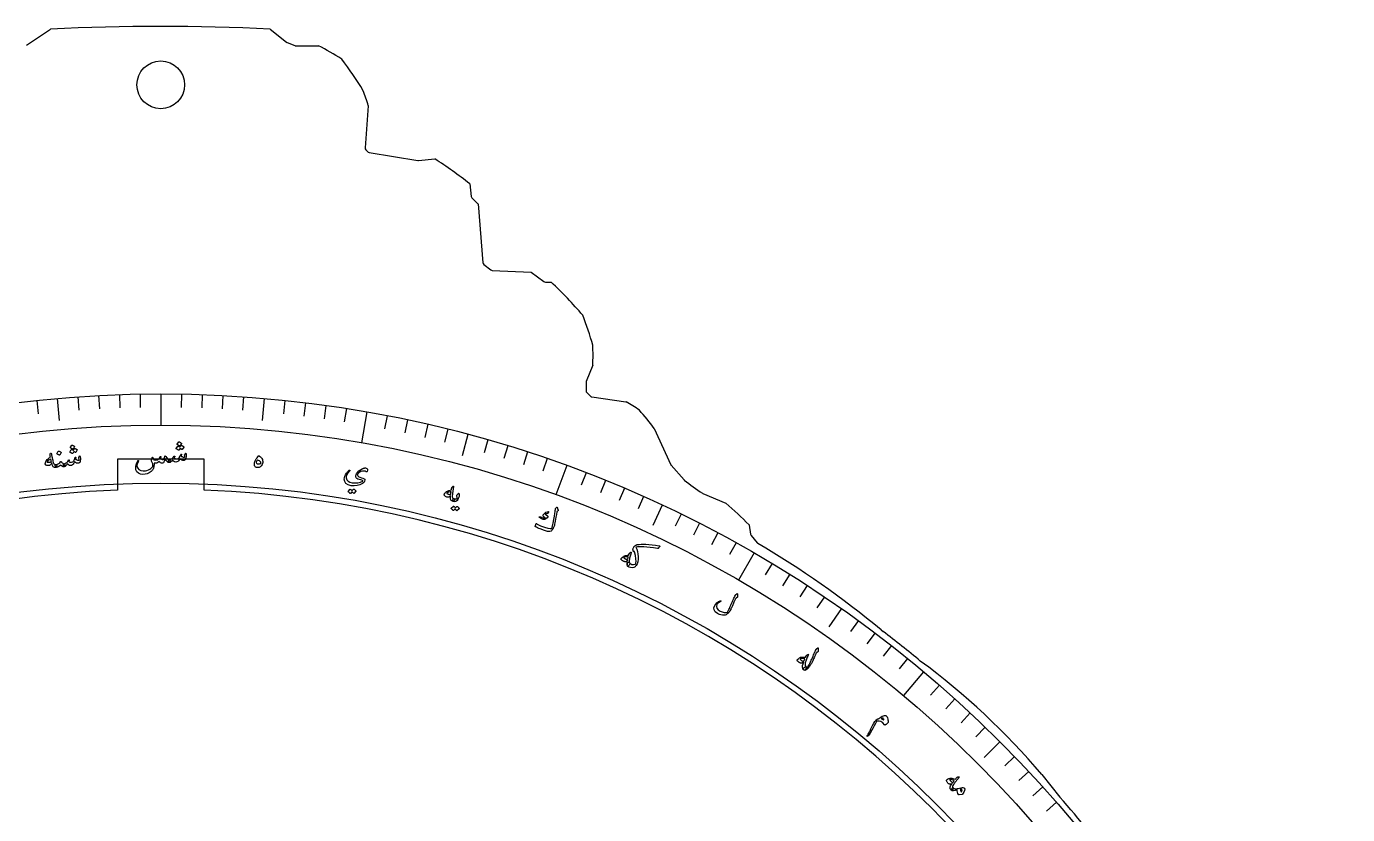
# Model space of a CAD drawing. Header units: millimetres. Extents: x -75 to 75, y -75 to 98.
# Drawn here: x -8.4 to 74.6, y 48.2 to 97.7 of the extents above; entities that cross this region are included whole.
import ezdxf

# ---------------------------------------------------------------- set-up
doc = ezdxf.new("R2010")
doc.units = ezdxf.units.MM
for name, color, linetype in [('CUT_INNER', 6, 'Continuous'), ('CUT_OUTER', 1, 'Continuous'), ('ENGRAVE', 7, 'Continuous'), ('ENGRAVE_FINE', 8, 'Continuous'), ('TEXT', 5, 'Continuous')]:
    doc.layers.add(name, color=color, linetype=linetype)

msp = doc.modelspace()

# ---------------------------------------------------------------- linework, layer by layer
at = {"layer": 'CUT_INNER'}
for points in [[(2.725, 70.525), (-2.725, 70.525), (-2.725, 68.5706)], [(2.725, 68.5706), (2.725, 70.525)]]:
    msp.add_lwpolyline(points, dxfattribs=at)
msp.add_circle((0, 94.0375), 1.5, dxfattribs=at)
for centre, radius, start, end in [((0.0001, -0.0002), 68.6249, 92.275813, 359.648624), ((0.0006, 0.0002), 68.6244, 359.648245, 87.724729)]:
    msp.add_arc(centre, radius, start, end, dxfattribs=at)
at = {"layer": 'CUT_OUTER'}
for points in [[(-8.446, 96.5218), (-6.9256, 97.5355), (-6.9224, 97.5373)], [(6.8782, 97.5373), (6.8811, 97.5352), (7.9064, 96.7151)], [(7.9444, 96.693), (8.4197, 96.5027)], [(8.4754, 96.492), (9.9066, 96.492), (9.9104, 96.4918)], [(13.0468, 92.7285), (13.0467, 92.7248), (12.843, 90.0785)], [(12.8865, 89.961), (13.013, 89.8345)], [(13.0944, 89.7926), (16.1638, 89.281)], [(16.2034, 89.2797), (17.2252, 89.3824), (17.2289, 89.3825)], [(19.4248, 87.8144), (19.4255, 87.8107), (19.5229, 87.0287)], [(19.5658, 86.9411), (19.9451, 86.5624), (19.9476, 86.5597), (19.9481, 86.556), (20.2559, 82.8599)], [(20.3117, 82.7552), (20.7457, 82.4084)], [(20.833, 82.3757), (23.2897, 82.2729), (23.2934, 82.2726), (23.2965, 82.2705), (24.0898, 81.6757)], [(24.1797, 81.6458), (24.5444, 81.6458), (24.5482, 81.6456)], [(27.1618, 76.4175), (27.1607, 76.4142), (26.7542, 75.3988)], [(26.7435, 75.3431), (26.7435, 74.8071)], [(26.7874, 74.7011), (27.0216, 74.4669)], [(27.1065, 74.4244), (29.2491, 74.1186), (29.2529, 74.1178)], [(31.0304, 72.4447), (31.0318, 72.4418), (32.0666, 70.1652)], [(32.0911, 70.1275), (32.9015, 69.2161), (32.9128, 69.2046)], [(34.0632, 68.3678), (34.0783, 68.3604), (35.5221, 67.7417), (35.5259, 67.7398)], [(36.9898, 66.3809), (36.9906, 66.3775), (37.0878, 65.7919)], [(37.1187, 65.7227), (37.4982, 65.2487)], [(45.2881, 59.7824), (45.4133, 59.6878)], [(55.3937, 50.6947), (56.5355, 49.2819)]]:
    msp.add_lwpolyline(points, dxfattribs=at)
for centre, radius, start, end in [((-0.0221, -43.1364), 140.8429, 87.191808, 92.808243), ((8.0001, 96.8323), 0.15, 231.345205, 248.184419), ((8.4754, 96.642), 0.15, 248.184419, 270), ((2.6078, 82.0068), 16.2217, 57.287508, 63.244934), ((-10.0628, 79.5339), 26.8228, 31.801444, 36.944794), ((2.708, 89.805), 10.7442, 15.789337, 21.077567), ((12.9926, 90.067), 0.15, 175.598877, 225), ((13.1191, 89.9406), 0.15, 225, 260.537678), ((16.1884, 89.429), 0.15, 260.537678, 275.735009), ((3.1211, 67.3061), 26.1993, 51.516033, 57.419673), ((19.6717, 87.0472), 0.15, 187.09974, 225.051386), ((20.4054, 82.8723), 0.15, 184.760807, 231.370279), ((20.8393, 82.5256), 0.15, 231.370279, 267.604085), ((24.1797, 81.7958), 0.15, 233.138325, 270), ((4.9682, 61.0607), 28.4097, 40.614931, 46.433181), ((9.6994, 72.8949), 18.1041, 15.300463, 21.583589), ((15.508, 77.0444), 11.6706, 356.920736, 3.08344), ((26.8935, 75.3431), 0.15, 158.184419, 180), ((26.8935, 74.8071), 0.15, 180, 225), ((27.1277, 74.5729), 0.15, 225, 261.875377), ((24.6815, 65.8749), 9.4257, 54.990395, 60.987438), ((20.0155, 64.3925), 13.6442, 36.167995, 42.412983), ((32.2032, 70.2272), 0.15, 204.442547, 221.642046), ((41.1672, 79.3429), 13.0736, 230.847993, 237.085497), ((24.4161, 54.3027), 17.4351, 43.848577, 50.416243), ((37.2358, 65.8164), 0.15, 189.429017, 218.679852), ((37.6153, 65.3424), 0.15, 218.679852, 236.313445), ((8.0433, 14.8855), 58.3345, 50.322225, 59.634655), ((0.5007, 0.6456), 74.183, 50.431669, 52.740183), ((20.9514, 21.4831), 45.1619, 40.302236, 53.593929), ((0.2614, 0.2131), 74.6627, 36.80275, 41.087187)]:
    msp.add_arc(centre, radius, start, end, dxfattribs=at)
at = {"layer": 'ENGRAVE'}
for points in [[(-6.5033, 74.3336), (-6.3811, 72.9364)], [(0, 74.6175), (0, 72.654)], [(6.5033, 74.3336), (6.3811, 72.9364)], [(12.9572, 73.4839), (12.6162, 71.5502)], [(19.3124, 72.075), (18.9494, 70.7203)], [(25.5207, 70.1175), (24.8491, 68.2724)], [(31.5347, 67.6264), (30.942, 66.3553)], [(37.3088, 64.6207), (36.327, 62.9202)], [(42.7988, 61.1231), (41.9944, 59.9742)], [(47.9632, 57.1603), (46.7011, 55.6562)], [(52.7625, 52.7625), (51.7708, 51.7708)]]:
    msp.add_lwpolyline(points, dxfattribs=at)
for radius in [74.6175, 72.654, 69.0075]:
    msp.add_circle((0, 0), radius, dxfattribs=at)
at = {"layer": 'ENGRAVE_FINE'}
for points in [[(-7.7997, 74.2087), (-7.7117, 73.3718)], [(-5.2051, 74.4357), (-5.1464, 73.5963)], [(-3.9052, 74.5152), (-3.8611, 73.6749)], [(-2.6041, 74.572), (-2.5747, 73.7311)], [(-1.3023, 74.6061), (-1.2876, 73.7648)], [(1.3023, 74.6061), (1.2876, 73.7648)], [(2.6041, 74.572), (2.5747, 73.7311)], [(3.9052, 74.5152), (3.8611, 73.6749)], [(5.2051, 74.4357), (5.1464, 73.5963)], [(7.7997, 74.2087), (7.7117, 73.3718)], [(9.0936, 74.0613), (8.991, 73.2261)], [(10.3847, 73.8913), (10.2676, 73.058)], [(11.6727, 73.6988), (11.5411, 72.8677)], [(14.2377, 73.2466), (14.0771, 72.4205)], [(15.5139, 72.9869), (15.3389, 72.1638)], [(16.7853, 72.7051), (16.596, 71.8851)], [(18.0516, 72.401), (17.848, 71.5845)], [(20.5674, 71.7269), (20.3354, 70.918)], [(21.816, 71.3571), (21.57, 70.5523)], [(23.0581, 70.9655), (22.798, 70.1651)], [(24.2931, 70.5522), (24.0191, 69.7566)], [(26.7405, 69.6614), (26.439, 68.8758)], [(27.9522, 69.1841), (27.637, 68.4039)], [(29.1554, 68.6858), (28.8266, 67.9112)], [(30.3497, 68.1665), (30.0074, 67.3977)], [(32.7102, 67.0658), (32.3413, 66.3094)], [(33.8756, 66.4847), (33.4936, 65.7349)], [(35.0308, 65.8833), (34.6357, 65.1403)], [(36.1753, 65.2619), (35.7673, 64.5259)], [(38.4309, 63.9597), (37.9974, 63.2384)], [(39.5413, 63.2792), (39.0953, 62.5656)], [(40.6396, 62.5795), (40.1813, 61.8738)], [(41.7256, 61.8607), (41.255, 61.1631)], [(43.8591, 60.3668), (43.3644, 59.686)], [(44.9059, 59.5922), (44.3995, 58.9201)], [(45.9391, 58.7994), (45.421, 58.1363)], [(46.9583, 57.9887), (46.4287, 57.3347)], [(48.9535, 56.3145), (48.4014, 55.6795)], [(49.9289, 55.4516), (49.3658, 54.8263)], [(50.889, 54.5718), (50.3151, 53.9564)], [(51.8337, 53.6753), (51.2491, 53.07)], [(53.6753, 51.8337), (53.07, 51.2491)], [(54.5718, 50.889), (53.9564, 50.3151)], [(55.4516, 49.9289), (54.8263, 49.3658)], [(56.3145, 48.9535), (55.6795, 48.4014)]]:
    msp.add_lwpolyline(points, dxfattribs=at)
at = {"layer": 'TEXT'}
for points in [[(1.1336, 71.6003), (1.1363, 71.6028), (1.14, 71.6044), (1.1448, 71.6048), (1.1506, 71.6042), (1.1714, 71.5961), (1.1915, 71.5873), (1.2109, 71.5776), (1.2297, 71.5672), (1.2479, 71.5559), (1.2656, 71.5435), (1.283, 71.5301), (1.2999, 71.5156), (1.3041, 71.5104), (1.3061, 71.5055), (1.306, 71.501), (1.3038, 71.4967), (1.1993, 71.3391), (1.1955, 71.3362), (1.1908, 71.3361), (1.185, 71.3385), (1.1782, 71.3436), (1.1723, 71.3479), (1.163, 71.3543), (1.1503, 71.3629), (1.1342, 71.3737), (1.1144, 71.3866), (1.0907, 71.4016), (1.063, 71.4188), (1.0313, 71.4382), (1.0271, 71.4414), (1.0251, 71.4446), (1.0251, 71.4477), (1.0273, 71.4508)], [(-6.9218, 70.884), (-6.9107, 70.8983), (-6.9011, 70.9008), (-6.893, 70.8916), (-6.8865, 70.8706), (-6.8838, 70.8578), (-6.8798, 70.8402), (-6.8746, 70.8176), (-6.8681, 70.7902), (-6.8604, 70.7576), (-6.8517, 70.7196), (-6.8419, 70.6762), (-6.8311, 70.6273), (-6.8204, 70.5793), (-6.8109, 70.5363), (-6.8026, 70.4983), (-6.7954, 70.4653), (-6.7893, 70.4375), (-6.7845, 70.415), (-6.7808, 70.3978), (-6.7782, 70.3859), (-6.7602, 70.3108), (-6.7392, 70.2532), (-6.7151, 70.2129), (-6.6879, 70.1901), (-6.6696, 70.182), (-6.6479, 70.1776), (-6.6228, 70.1769), (-6.5945, 70.18), (-6.5775, 70.1788), (-6.5638, 70.1718), (-6.5536, 70.1589), (-6.5467, 70.1402), (-6.5427, 70.1173), (-6.5413, 70.0938), (-6.5425, 70.0699), (-6.5462, 70.0455), (-6.552, 70.0244), (-6.559, 70.0085), (-6.5673, 69.9977), (-6.5769, 69.992), (-6.6313, 69.9874), (-6.6791, 69.9929), (-6.7203, 70.0084), (-6.7548, 70.0341), (-6.7857, 70.0736), (-6.8132, 70.127), (-6.8373, 70.194), (-6.8581, 70.2749), (-6.8826, 70.222), (-6.9087, 70.1798), (-6.9363, 70.1482), (-6.9655, 70.1273), (-6.99, 70.1184), (-7.0192, 70.113), (-7.0533, 70.111), (-7.0922, 70.1125), (-7.1336, 70.1175), (-7.1686, 70.1247), (-7.1973, 70.1342), (-7.2197, 70.1458), (-7.2384, 70.1612), (-7.2514, 70.1779), (-7.2588, 70.196), (-7.2605, 70.2154), (-7.2582, 70.2402), (-7.2528, 70.2679), (-7.2442, 70.2986), (-7.2325, 70.3322), (-7.2191, 70.3661), (-7.2072, 70.3933), (-7.1966, 70.4138), (-7.1874, 70.4275), (-7.1347, 70.485), (-7.0763, 70.5399), (-7.0122, 70.5922), (-6.9425, 70.6417), (-6.9492, 70.6815), (-6.9546, 70.7159), (-6.9586, 70.7449), (-6.9613, 70.7685), (-6.9621, 70.7884), (-6.9603, 70.8065), (-6.9559, 70.8227), (-6.949, 70.8371)], [(-6.4483, 71.0214), (-6.4459, 71.0242), (-6.4423, 71.0261), (-6.4376, 71.0271), (-6.4318, 71.0271), (-6.3894, 71.0143), (-6.349, 70.9977), (-6.3106, 70.9771), (-6.2744, 70.9527), (-6.2707, 70.9488), (-6.2689, 70.9448), (-6.2689, 70.9405), (-6.2708, 70.9362), (-6.3555, 70.7686), (-6.3588, 70.7645), (-6.3634, 70.7631), (-6.3694, 70.7646), (-6.3767, 70.7688), (-6.3829, 70.7724), (-6.3928, 70.7778), (-6.4063, 70.7851), (-6.4234, 70.794), (-6.4444, 70.8048), (-6.4695, 70.8172), (-6.4987, 70.8314), (-6.5321, 70.8473), (-6.5366, 70.85), (-6.539, 70.853), (-6.5393, 70.8561), (-6.5375, 70.8594)], [(-5.1044, 70.7142), (-5.1001, 70.7176), (-5.0946, 70.717), (-5.0881, 70.7122), (-5.0805, 70.7033), (-5.0718, 70.6879), (-5.0646, 70.6655), (-5.0587, 70.6362), (-5.0541, 70.6), (-5.0505, 70.5587), (-5.0498, 70.5183), (-5.0521, 70.4787), (-5.0573, 70.44), (-5.0752, 70.364), (-5.0972, 70.3088), (-5.1233, 70.2743), (-5.1534, 70.2605), (-5.2271, 70.2594), (-5.2964, 70.2736), (-5.3615, 70.3029), (-5.4222, 70.3476), (-5.4554, 70.2673), (-5.497, 70.2035), (-5.5473, 70.156), (-5.606, 70.1249), (-5.6694, 70.114), (-5.7354, 70.1249), (-5.8039, 70.1577), (-5.8752, 70.2123), (-5.9231, 70.1392), (-5.9714, 70.0858), (-6.0204, 70.052), (-6.0699, 70.0378), (-6.0806, 70.0427), (-6.0917, 70.0591), (-6.1033, 70.087), (-6.1154, 70.1265), (-6.1219, 70.1659), (-6.1193, 70.1956), (-6.1074, 70.2156), (-6.0862, 70.2259), (-5.992, 70.256), (-5.9114, 70.3056), (-5.8444, 70.3747), (-5.791, 70.4634), (-5.7881, 70.4683), (-5.7848, 70.4718), (-5.7812, 70.4741), (-5.7772, 70.4751), (-5.7722, 70.475), (-5.7676, 70.4738), (-5.7635, 70.4715), (-5.7598, 70.4681), (-5.7569, 70.457), (-5.7599, 70.4376), (-5.7688, 70.4097), (-5.7836, 70.3735), (-5.7583, 70.3486), (-5.7208, 70.3318), (-5.6711, 70.3231), (-5.6092, 70.3224), (-5.5339, 70.3446), (-5.4711, 70.4022), (-5.4206, 70.4954), (-5.3824, 70.6241), (-5.3805, 70.6307), (-5.378, 70.6355), (-5.3748, 70.6385), (-5.3709, 70.6397), (-5.365, 70.6397), (-5.3598, 70.6385), (-5.3553, 70.6362), (-5.3515, 70.6328), (-5.3484, 70.6278), (-5.3465, 70.6227), (-5.3455, 70.6175), (-5.3457, 70.6122), (-5.36, 70.5228), (-5.3339, 70.5029), (-5.303, 70.4861), (-5.2674, 70.4722), (-5.227, 70.4612), (-5.1881, 70.455), (-5.1588, 70.4552), (-5.1392, 70.4618), (-5.1292, 70.4747), (-5.127, 70.4936), (-5.1309, 70.5198), (-5.1409, 70.5535), (-5.1569, 70.5947), (-5.1555, 70.6068), (-5.1463, 70.6307), (-5.1293, 70.6665), (-5.1044, 70.7142)], [(-5.4315, 71.1842), (-5.429, 71.187), (-5.4254, 71.1888), (-5.4207, 71.1897), (-5.4149, 71.1896), (-5.3935, 71.1835), (-5.3727, 71.1765), (-5.3526, 71.1687), (-5.333, 71.1601), (-5.3139, 71.1505), (-5.2951, 71.1398), (-5.2767, 71.128), (-5.2586, 71.1151), (-5.2549, 71.1111), (-5.2531, 71.1066), (-5.2532, 71.1017), (-5.2551, 71.0965), (-5.3443, 70.9299), (-5.3469, 70.9276), (-5.351, 70.9273), (-5.3566, 70.929), (-5.3636, 70.9327), (-5.3682, 70.9352), (-5.3755, 70.9392), (-5.3853, 70.9445), (-5.3978, 70.9511), (-5.4129, 70.9591), (-5.4306, 70.9681), (-5.4509, 70.9782), (-5.4738, 70.9895), (-5.5384, 70.8667), (-5.5418, 70.8635), (-5.5466, 70.8629), (-5.5525, 70.8648), (-5.5597, 70.8692), (-5.566, 70.8729), (-5.5758, 70.8785), (-5.5892, 70.8858), (-5.6062, 70.895), (-5.6271, 70.906), (-5.652, 70.9187), (-5.6811, 70.9332), (-5.7143, 70.9495), (-5.7179, 70.9524), (-5.7196, 70.9554), (-5.7194, 70.9585), (-5.7175, 70.9619), (-5.6262, 71.1207), (-5.6238, 71.1235), (-5.6202, 71.1253), (-5.6155, 71.1262), (-5.6096, 71.1262), (-5.5945, 71.1219), (-5.5795, 71.1172), (-5.5645, 71.1122), (-5.5497, 71.1067), (-5.5351, 71.1006), (-5.5209, 71.0939), (-5.507, 71.0865), (-5.4934, 71.0784)], [(-5.5942, 71.3904), (-5.5918, 71.3932), (-5.5882, 71.3951), (-5.5835, 71.396), (-5.5776, 71.3959), (-5.5562, 71.3898), (-5.5353, 71.3829), (-5.5151, 71.3751), (-5.4954, 71.3665), (-5.4763, 71.3569), (-5.4574, 71.3463), (-5.4389, 71.3346), (-5.4207, 71.3217), (-5.4161, 71.317), (-5.4136, 71.3123), (-5.4132, 71.3077), (-5.415, 71.3032), (-5.5043, 71.1365), (-5.5077, 71.1333), (-5.5125, 71.1327), (-5.5185, 71.1346), (-5.5257, 71.1391), (-5.532, 71.1428), (-5.5418, 71.1483), (-5.5553, 71.1557), (-5.5723, 71.1649), (-5.5932, 71.1759), (-5.6183, 71.1886), (-5.6475, 71.2031), (-5.6808, 71.2194), (-5.6853, 71.2222), (-5.6876, 71.2252), (-5.6879, 71.2283), (-5.686, 71.2316)], [(0.2464, 70.6838), (0.2505, 70.6944), (0.2565, 70.7031), (0.2642, 70.7101), (0.2738, 70.7151), (0.2863, 70.7171), (0.2985, 70.7124), (0.3104, 70.7012), (0.3219, 70.6835), (0.3734, 70.5971), (0.4259, 70.5356), (0.4796, 70.4989), (0.5344, 70.4871), (0.5608, 70.4803), (0.577, 70.4585), (0.5833, 70.4214), (0.5794, 70.3693), (0.5724, 70.3381), (0.5623, 70.3159), (0.5492, 70.3027), (0.533, 70.2983), (0.4594, 70.3137), (0.393, 70.3585), (0.3337, 70.4329), (0.2815, 70.5368), (0.2772, 70.5461), (0.2727, 70.5489), (0.2678, 70.5451), (0.2627, 70.5348), (0.2379, 70.4575), (0.2167, 70.3955), (0.199, 70.3486), (0.1847, 70.3169), (0.1704, 70.294), (0.1528, 70.2776), (0.1317, 70.2678), (0.1074, 70.2646), (0.048, 70.2698), (-0.0094, 70.2872), (-0.0647, 70.317), (-0.118, 70.359), (-0.1778, 70.3062), (-0.2471, 70.2716), (-0.3257, 70.2553), (-0.4138, 70.2572), (-0.4164, 70.2021), (-0.4205, 70.1502), (-0.4262, 70.1014), (-0.4334, 70.0557), (-0.4422, 70.013), (-0.4526, 69.9732), (-0.4646, 69.9363), (-0.4781, 69.9023), (-0.5001, 69.8569), (-0.5272, 69.8154), (-0.5596, 69.7778), (-0.5971, 69.744), (-0.7207, 69.6616), (-0.8489, 69.603), (-0.9819, 69.5682), (-1.1198, 69.5572), (-1.2783, 69.5769), (-1.4052, 69.6312), (-1.5004, 69.7204), (-1.5639, 69.8444), (-1.574, 69.8884), (-1.5775, 69.9412), (-1.5745, 70.0027), (-1.5649, 70.0731), (-1.5474, 70.1507), (-1.5205, 70.2341), (-1.4844, 70.3231), (-1.4388, 70.4178), (-1.4346, 70.4243), (-1.4302, 70.429), (-1.4254, 70.4318), (-1.4203, 70.4329), (-1.4135, 70.4323), (-1.4077, 70.4305), (-1.4029, 70.4273), (-1.3992, 70.4228), (-1.3967, 70.4175), (-1.3958, 70.4118), (-1.3965, 70.4059), (-1.3987, 70.3997), (-1.4516, 70.286), (-1.4857, 70.1908), (-1.5012, 70.114), (-1.498, 70.0557), (-1.4502, 69.9479), (-1.3684, 69.8664), (-1.2526, 69.8111), (-1.1027, 69.7819), (-1.0288, 69.7802), (-0.9501, 69.7894), (-0.8666, 69.8096), (-0.7782, 69.8408), (-0.6898, 69.8821), (-0.6142, 69.9306), (-0.5516, 69.9862), (-0.502, 70.0489), (-0.4902, 70.1321), (-0.4995, 70.2178), (-0.53, 70.306), (-0.5818, 70.3965), (-0.5869, 70.4068), (-0.5898, 70.4169), (-0.5902, 70.4267), (-0.5884, 70.4363), (-0.5416, 70.6108), (-0.5349, 70.6266), (-0.5271, 70.634), (-0.5182, 70.633), (-0.5082, 70.6236), (-0.4947, 70.5983), (-0.4816, 70.5703), (-0.4691, 70.5397), (-0.4571, 70.5065), (-0.4353, 70.4782), (-0.391, 70.4624), (-0.3243, 70.4589), (-0.2352, 70.4678), (-0.187, 70.4817), (-0.1449, 70.5063), (-0.1087, 70.5416), (-0.0785, 70.5877), (-0.0745, 70.5942), (-0.0707, 70.6011), (-0.0672, 70.6083), (-0.0639, 70.616), (-0.0608, 70.6239), (-0.0576, 70.632), (-0.0545, 70.6402), (-0.0514, 70.6485), (-0.045, 70.6643), (-0.0383, 70.6758), (-0.0313, 70.6832), (-0.0241, 70.6863), (-0.0178, 70.6864), (-0.0115, 70.6847), (-0.0052, 70.6812), (0.001, 70.6758), (0.0063, 70.6702), (0.0094, 70.6638), (0.0105, 70.6565), (0.0094, 70.6485), (-0.0115, 70.5877), (-0.0141, 70.5692), (-0.0115, 70.5536), (-0.0037, 70.5409), (0.0094, 70.5311), (0.0506, 70.5123), (0.0926, 70.5022), (0.1353, 70.5007), (0.1789, 70.5078), (0.1933, 70.5211), (0.2094, 70.5549), (0.2271, 70.6091), (0.2464, 70.6838)], [(1.5577, 70.881), (1.5624, 70.8841), (1.5677, 70.8829), (1.5738, 70.8775), (1.5806, 70.868), (1.5877, 70.8518), (1.5928, 70.8289), (1.596, 70.7992), (1.5971, 70.7627), (1.5968, 70.7212), (1.5937, 70.6809), (1.5877, 70.6417), (1.5788, 70.6036), (1.5539, 70.5297), (1.5268, 70.4768), (1.4977, 70.4449), (1.4663, 70.434), (1.3929, 70.4398), (1.3252, 70.4604), (1.2632, 70.4958), (1.2069, 70.5459), (1.1664, 70.4691), (1.1189, 70.4094), (1.0644, 70.3669), (1.003, 70.3414), (0.9388, 70.3366), (0.8742, 70.3537), (0.809, 70.3927), (0.7432, 70.4537), (0.6887, 70.3855), (0.6355, 70.3368), (0.5836, 70.3078), (0.533, 70.2983), (0.5228, 70.3042), (0.5133, 70.3215), (0.5044, 70.3505), (0.4961, 70.3909), (0.4932, 70.4308), (0.4987, 70.4601), (0.5124, 70.4789), (0.5344, 70.4871), (0.6311, 70.5082), (0.716, 70.55), (0.7892, 70.6125), (0.8507, 70.6959), (0.854, 70.7004), (0.8576, 70.7037), (0.8614, 70.7056), (0.8655, 70.7062), (0.8705, 70.7056), (0.8749, 70.704), (0.8788, 70.7013), (0.8822, 70.6976), (0.884, 70.6863), (0.8792, 70.6672), (0.8677, 70.6403), (0.8496, 70.6057), (0.8724, 70.5785), (0.9082, 70.5583), (0.9568, 70.5449), (1.0183, 70.5384), (1.0954, 70.5534), (1.1634, 70.6049), (1.2224, 70.6929), (1.2725, 70.8175), (1.275, 70.8239), (1.278, 70.8284), (1.2814, 70.8311), (1.2854, 70.832), (1.2913, 70.8313), (1.2964, 70.8297), (1.3007, 70.827), (1.3041, 70.8232), (1.3067, 70.8179), (1.3081, 70.8127), (1.3086, 70.8074), (1.308, 70.8022), (1.2853, 70.7145), (1.3095, 70.6923), (1.3386, 70.6726), (1.3728, 70.6554), (1.4119, 70.6407), (1.4501, 70.6309), (1.4793, 70.6283), (1.4994, 70.633), (1.5106, 70.645), (1.5145, 70.6635), (1.5131, 70.69), (1.5064, 70.7245), (1.4943, 70.767), (1.4967, 70.7789), (1.5081, 70.8019), (1.5284, 70.8359), (1.5577, 70.881)], [(1.2762, 71.3797), (1.2789, 71.3823), (1.2827, 71.3838), (1.2875, 71.3842), (1.2933, 71.3836), (1.314, 71.3755), (1.334, 71.3666), (1.3534, 71.3569), (1.372, 71.3464), (1.3901, 71.3351), (1.4078, 71.3227), (1.4251, 71.3092), (1.4419, 71.2947), (1.4451, 71.2903), (1.4465, 71.2857), (1.446, 71.2809), (1.4436, 71.2758), (1.3391, 71.1184), (1.3363, 71.1163), (1.3322, 71.1164), (1.3269, 71.1186), (1.3202, 71.1229), (1.3158, 71.1259), (1.309, 71.1305), (1.2997, 71.1367), (1.2879, 71.1445), (1.2736, 71.1538), (1.2568, 71.1645), (1.2376, 71.1765), (1.2158, 71.1898), (1.14, 71.0736), (1.1362, 71.0708), (1.1315, 71.0706), (1.1257, 71.073), (1.119, 71.0781), (1.1131, 71.0824), (1.1038, 71.0889), (1.0912, 71.0974), (1.0751, 71.1082), (1.0554, 71.1211), (1.0317, 71.1361), (1.0041, 71.1533), (0.9726, 71.1726), (0.9693, 71.1758), (0.9679, 71.1789), (0.9684, 71.1821), (0.9706, 71.1852), (1.0764, 71.3347), (1.0791, 71.3373), (1.0828, 71.3388), (1.0876, 71.3393), (1.0934, 71.3387), (1.1081, 71.333), (1.1226, 71.3269), (1.137, 71.3205), (1.1512, 71.3136), (1.1652, 71.3063), (1.1788, 71.2982), (1.1919, 71.2896), (1.2047, 71.2802)], [(6.1311, 70.7189), (6.1498, 70.7256), (6.1702, 70.7255), (6.1925, 70.7187), (6.2166, 70.7051), (6.2751, 70.6581), (6.3235, 70.6061), (6.3615, 70.5493), (6.3893, 70.4875), (6.4066, 70.4242), (6.413, 70.3606), (6.4086, 70.2966), (6.3934, 70.2323), (6.3713, 70.1744), (6.3432, 70.1236), (6.3092, 70.08), (6.2694, 70.0434), (6.2256, 70.0151), (6.1799, 69.9961), (6.132, 69.9865), (6.0822, 69.9862), (6.018, 69.9965), (5.9668, 70.0193), (5.9287, 70.0546), (5.9037, 70.1025), (5.8911, 70.1593), (5.8903, 70.2231), (5.9013, 70.2942), (5.9243, 70.3723), (5.9578, 70.4527), (6.0002, 70.528), (6.0514, 70.5984), (6.1115, 70.6637), (6.1136, 70.6668), (6.1154, 70.6723), (6.1169, 70.6802), (6.118, 70.6905), (6.1197, 70.7017), (6.1224, 70.7102), (6.1262, 70.7159), (6.1311, 70.7189)], [(-6.9154, 70.5158), (-6.9886, 70.4824), (-7.0498, 70.444), (-7.0987, 70.4008), (-7.1355, 70.3526), (-7.1376, 70.3464), (-7.1369, 70.3409), (-7.1334, 70.3362), (-7.1271, 70.3324), (-7.1044, 70.3253), (-7.0801, 70.3206), (-7.0542, 70.3182), (-7.0266, 70.3183), (-6.9975, 70.3207), (-6.9668, 70.3255), (-6.9344, 70.3328), (-6.9005, 70.3424), (-6.8953, 70.3446), (-6.89, 70.3481), (-6.8845, 70.353), (-6.8789, 70.3592), (-6.8818, 70.3762), (-6.8852, 70.3939), (-6.8891, 70.4124), (-6.8934, 70.4316), (-6.8982, 70.4515), (-6.9034, 70.4722), (-6.9092, 70.4937), (-6.9154, 70.5158)], [(-6.0862, 70.2259), (-6.0692, 70.222), (-6.0566, 70.2174), (-6.0484, 70.2122), (-6.0447, 70.2063), (-6.0423, 70.1971), (-6.0408, 70.1856), (-6.0401, 70.172), (-6.0403, 70.1562), (-6.0439, 70.1052), (-6.0501, 70.0685), (-6.0587, 70.046), (-6.0699, 70.0378), (-6.1267, 70.0409), (-6.185, 70.0599), (-6.2446, 70.0947), (-6.3058, 70.1454), (-6.3548, 70.0896), (-6.4163, 70.0454), (-6.4903, 70.0129), (-6.5769, 69.992), (-6.5865, 69.9931), (-6.5947, 69.9982), (-6.6015, 70.0075), (-6.6068, 70.0208), (-6.6317, 70.1069), (-6.6345, 70.1166), (-6.6347, 70.1272), (-6.6324, 70.1389), (-6.6275, 70.1516), (-6.6215, 70.1616), (-6.614, 70.1697), (-6.605, 70.1758), (-6.5945, 70.18), (-6.4908, 70.2055), (-6.4069, 70.2416), (-6.3428, 70.2885), (-6.2986, 70.3462), (-6.2935, 70.354), (-6.2872, 70.3598), (-6.2796, 70.3636), (-6.2709, 70.3655), (-6.2625, 70.365), (-6.2564, 70.362), (-6.2523, 70.3565), (-6.2504, 70.3483), (-6.2494, 70.3405), (-6.2481, 70.3338), (-6.2462, 70.3282), (-6.244, 70.3236), (-6.2052, 70.2846), (-6.166, 70.2553), (-6.1263, 70.2357), (-6.0862, 70.2259)], [(6.2902, 70.2521), (6.2999, 70.2623), (6.3023, 70.2763), (6.2975, 70.2941), (6.2854, 70.3158), (6.2417, 70.3728), (6.1978, 70.4141), (6.1538, 70.4395), (6.1098, 70.4491), (6.0883, 70.4472), (6.0677, 70.4375), (6.0481, 70.4201), (6.0293, 70.395), (6.0137, 70.3675), (6.0033, 70.343), (5.9982, 70.3215), (5.9983, 70.3029), (6.01, 70.2678), (6.033, 70.2415), (6.0672, 70.224), (6.1126, 70.2152), (6.1635, 70.214), (6.2101, 70.2198), (6.2523, 70.2325), (6.2902, 70.2521)], [(12.9108, 69.7191), (12.8479, 69.7538), (12.7733, 69.7684), (12.687, 69.763), (12.5891, 69.7374), (12.5246, 69.7077), (12.4684, 69.6685), (12.4204, 69.6198), (12.3806, 69.5617), (12.3755, 69.5495), (12.3729, 69.5364), (12.3728, 69.5223), (12.3751, 69.5073), (12.4, 69.4573), (12.4489, 69.4142), (12.5218, 69.3779), (12.6188, 69.3483), (12.7146, 69.32), (12.782, 69.288), (12.8212, 69.2524), (12.8319, 69.2132), (12.8199, 69.1376), (12.7928, 69.0733), (12.7505, 69.0203), (12.6932, 68.9786), (12.5218, 68.9016), (12.3457, 68.8536), (12.1649, 68.8345), (11.9791, 68.8443), (11.7828, 68.8925), (11.6442, 68.9783), (11.5634, 69.102), (11.5403, 69.2637), (11.5515, 69.3485), (11.5789, 69.4381), (11.6224, 69.5323), (11.6822, 69.6313), (11.7018, 69.6583), (11.7217, 69.6842), (11.7417, 69.7091), (11.762, 69.7328), (11.7827, 69.7555), (11.8039, 69.7773), (11.8256, 69.7982), (11.8478, 69.8182), (11.8593, 69.8261), (11.8688, 69.8285), (11.8762, 69.8254), (11.8817, 69.8167), (11.8838, 69.8068), (11.8832, 69.7973), (11.8796, 69.7884), (11.8733, 69.7799), (11.765, 69.6573), (11.6938, 69.5422), (11.6596, 69.4347), (11.6621, 69.3348), (11.7053, 69.2227), (11.7816, 69.1359), (11.8911, 69.074), (12.0337, 69.0371), (12.2217, 69.0193), (12.3955, 69.0279), (12.5552, 69.0629), (12.7009, 69.1243), (12.7101, 69.1301), (12.7144, 69.1368), (12.7138, 69.1444), (12.7083, 69.1528), (12.6832, 69.1713), (12.6374, 69.1914), (12.5709, 69.2131), (12.4838, 69.2363), (12.3958, 69.2636), (12.3308, 69.2968), (12.2888, 69.3359), (12.2698, 69.3811), (12.2662, 69.4309), (12.2716, 69.4814), (12.2863, 69.5327), (12.3101, 69.5848), (12.3753, 69.6839), (12.4568, 69.7713), (12.555, 69.8468), (12.6696, 69.9104), (12.6997, 69.925), (12.7286, 69.937), (12.7562, 69.9467), (12.7826, 69.9538), (12.8076, 69.9587), (12.8312, 69.9615), (12.8533, 69.9621), (12.8739, 69.9605), (12.9517, 69.9386), (12.9938, 69.8952), (13.0002, 69.8304), (12.9711, 69.7442), (12.9571, 69.7221), (12.9424, 69.7106), (12.9269, 69.7096), (12.9108, 69.7191)], [(12.1206, 68.6321), (12.1236, 68.6342), (12.1274, 68.6352), (12.1321, 68.6349), (12.1376, 68.6334), (12.1563, 68.6222), (12.1742, 68.6104), (12.1914, 68.5979), (12.2077, 68.5847), (12.2234, 68.5707), (12.2385, 68.5558), (12.2531, 68.5399), (12.267, 68.523), (12.2694, 68.5182), (12.27, 68.5134), (12.2688, 68.5087), (12.2657, 68.504), (12.1403, 68.3645), (12.1372, 68.3629), (12.1333, 68.3636), (12.1285, 68.3666), (12.1228, 68.3718), (12.119, 68.3764), (12.1127, 68.3829), (12.1038, 68.3914), (12.0925, 68.4017), (12.0784, 68.4141), (12.0616, 68.4287), (12.0421, 68.4455), (12.0198, 68.4646), (11.9213, 68.3561), (11.9171, 68.353), (11.9124, 68.3529), (11.9072, 68.3558), (11.9014, 68.3618), (11.8964, 68.3669), (11.8885, 68.3746), (11.8776, 68.385), (11.8638, 68.3981), (11.8468, 68.4138), (11.8263, 68.4322), (11.8024, 68.4534), (11.775, 68.4773), (11.7724, 68.4809), (11.7715, 68.4843), (11.7724, 68.4873), (11.7751, 68.49), (11.9009, 68.6237), (11.9038, 68.6259), (11.9077, 68.6268), (11.9123, 68.6265), (11.9179, 68.625), (11.9339, 68.6164), (11.9493, 68.607), (11.9641, 68.5968), (11.9781, 68.5858), (11.9916, 68.574), (12.0044, 68.5618), (12.0165, 68.5489), (12.0281, 68.5355)], [(18.3752, 68.8099), (18.3906, 68.8194), (18.4004, 68.8184), (18.4048, 68.8069), (18.4035, 68.785), (18.4016, 68.7721), (18.3991, 68.7542), (18.3961, 68.7312), (18.3926, 68.7033), (18.3883, 68.6701), (18.3832, 68.6314), (18.3771, 68.5873), (18.3701, 68.5377), (18.3632, 68.489), (18.357, 68.4454), (18.3515, 68.4069), (18.3467, 68.3735), (18.3426, 68.3454), (18.3393, 68.3226), (18.3367, 68.3051), (18.3349, 68.2931), (18.3255, 68.2165), (18.325, 68.1551), (18.3334, 68.109), (18.3508, 68.0781), (18.3652, 68.064), (18.384, 68.0523), (18.4072, 68.0429), (18.4348, 68.0358), (18.4503, 68.0288), (18.4607, 68.0174), (18.4658, 68.0018), (18.4656, 67.9818), (18.4613, 67.959), (18.4544, 67.9365), (18.4449, 67.9145), (18.4328, 67.8929), (18.42, 67.8752), (18.4079, 67.8628), (18.3963, 67.8556), (18.3854, 67.8536), (18.3328, 67.8684), (18.29, 67.8903), (18.2568, 67.9193), (18.2335, 67.9554), (18.2185, 68.0033), (18.2114, 68.0629), (18.2123, 68.1341), (18.2212, 68.2171), (18.1797, 68.1762), (18.1405, 68.1458), (18.1035, 68.126), (18.0689, 68.1166), (18.0428, 68.1168), (18.0135, 68.122), (17.9809, 68.1321), (17.945, 68.1471), (17.908, 68.1664), (17.8777, 68.1854), (17.8542, 68.2043), (17.8373, 68.2231), (17.8252, 68.244), (17.8189, 68.2642), (17.8183, 68.2838), (17.8235, 68.3026), (17.8343, 68.325), (17.8491, 68.349), (17.8679, 68.3747), (17.8906, 68.4021), (17.9151, 68.4292), (17.9358, 68.4505), (17.9529, 68.4659), (17.9663, 68.4755), (18.0359, 68.5109), (18.1098, 68.5419), (18.1881, 68.5683), (18.2708, 68.5903), (18.2785, 68.6299), (18.2855, 68.664), (18.2919, 68.6926), (18.2976, 68.7156), (18.3039, 68.7345), (18.3119, 68.7509), (18.3217, 68.7645), (18.3332, 68.7756)], [(18.2521, 68.4629), (18.1717, 68.4573), (18.101, 68.4428), (18.04, 68.4194), (17.9887, 68.3873), (17.9845, 68.3821), (17.9832, 68.3768), (17.9849, 68.3712), (17.9894, 68.3654), (18.0082, 68.3507), (18.0293, 68.3378), (18.0528, 68.3265), (18.0786, 68.3169), (18.1067, 68.309), (18.1372, 68.3027), (18.17, 68.2981), (18.2052, 68.2952), (18.2108, 68.2955), (18.2171, 68.2969), (18.2239, 68.2996), (18.2313, 68.3034), (18.2345, 68.3204), (18.2375, 68.3381), (18.2404, 68.3568), (18.2431, 68.3763), (18.2456, 68.3966), (18.2479, 68.4179), (18.2501, 68.4399), (18.2521, 68.4629)], [(18.6227, 68.2478), (18.7137, 68.3577), (18.7259, 68.3692), (18.7361, 68.3717), (18.7444, 68.3652), (18.7508, 68.3497), (18.7585, 68.3065), (18.7618, 68.2627), (18.7605, 68.2184), (18.7547, 68.1736), (18.7442, 68.128), (18.7288, 68.0814), (18.7085, 68.0339), (18.6834, 67.9854), (18.6262, 67.9078), (18.5575, 67.8601), (18.4772, 67.842), (18.3854, 67.8536), (18.377, 67.8629), (18.3718, 67.885), (18.3698, 67.9202), (18.371, 67.9684), (18.3744, 67.9934), (18.3804, 68.0131), (18.389, 68.0274), (18.4003, 68.0365), (18.408, 68.039), (18.4163, 68.0398), (18.4253, 68.0387), (18.4348, 68.0358), (18.4912, 68.0225), (18.5428, 68.0206), (18.5898, 68.0303), (18.6321, 68.0517), (18.6343, 68.0537), (18.6357, 68.0567), (18.6362, 68.0607), (18.636, 68.0658), (18.6359, 68.0966), (18.6321, 68.1289), (18.6246, 68.1627), (18.6135, 68.1981), (18.6103, 68.2112), (18.6107, 68.2239), (18.6149, 68.236), (18.6227, 68.2478)], [(18.6222, 67.5432), (18.6254, 67.545), (18.6294, 67.5456), (18.634, 67.5448), (18.6394, 67.5428), (18.657, 67.5299), (18.6739, 67.5164), (18.6899, 67.5023), (18.705, 67.4877), (18.7194, 67.4722), (18.7331, 67.4559), (18.7462, 67.4387), (18.7586, 67.4205), (18.7605, 67.4155), (18.7607, 67.4107), (18.759, 67.4061), (18.7555, 67.4018), (18.617, 67.2748), (18.6138, 67.2735), (18.6099, 67.2746), (18.6054, 67.278), (18.6001, 67.2838), (18.5968, 67.2887), (18.5911, 67.2958), (18.583, 67.3051), (18.5726, 67.3164), (18.5597, 67.3301), (18.5443, 67.3463), (18.5263, 67.3649), (18.5057, 67.386), (18.3971, 67.2874), (18.3926, 67.2847), (18.3879, 67.285), (18.3829, 67.2884), (18.3777, 67.2949), (18.3732, 67.3005), (18.366, 67.309), (18.3561, 67.3204), (18.3435, 67.3347), (18.3279, 67.3519), (18.3092, 67.3723), (18.2872, 67.3956), (18.262, 67.422), (18.2597, 67.4259), (18.2592, 67.4293), (18.2604, 67.4322), (18.2633, 67.4347), (18.4016, 67.5558), (18.4048, 67.5577), (18.4087, 67.5582), (18.4133, 67.5575), (18.4187, 67.5555), (18.434, 67.5454), (18.4485, 67.5346), (18.4623, 67.523), (18.4754, 67.5107), (18.4877, 67.4977), (18.4994, 67.4842), (18.5103, 67.4703), (18.5206, 67.4558)], [(24.9328, 67.4819), (24.9363, 67.4567), (24.9407, 67.4324), (24.9459, 67.409), (24.9521, 67.3865), (24.9593, 67.3649), (24.9677, 67.3441), (24.9772, 67.3241), (24.9878, 67.305), (24.991, 67.2953), (24.9898, 67.2858), (24.9841, 67.2766), (24.974, 67.2676), (24.9162, 67.222), (24.9103, 67.2169), (24.9058, 67.2124), (24.9027, 67.2085), (24.9009, 67.2052), (24.8745, 67.0336), (24.8494, 66.879), (24.8257, 66.7413), (24.8035, 66.6205), (24.7826, 66.5169), (24.763, 66.4305), (24.7448, 66.3614), (24.728, 66.3095), (24.6921, 66.2132), (24.679, 66.1833), (24.6644, 66.1538), (24.6482, 66.1248), (24.6306, 66.0962), (24.6113, 66.0681), (24.5903, 66.0404), (24.5675, 66.0133), (24.543, 65.9867), (24.4667, 65.962), (24.3251, 65.9785), (24.118, 66.0356), (23.8451, 66.1328), (23.761, 66.1664), (23.684, 66.1996), (23.614, 66.2324), (23.551, 66.2648), (23.5459, 66.2696), (23.543, 66.2749), (23.5422, 66.2809), (23.5436, 66.2875), (23.5526, 66.3184), (23.5609, 66.3465), (23.5687, 66.3717), (23.5759, 66.394), (23.5826, 66.4138), (23.5888, 66.4312), (23.5946, 66.4462), (23.6, 66.4589), (23.6035, 66.4659), (23.6075, 66.469), (23.6121, 66.4684), (23.6173, 66.4639), (23.6585, 66.4335), (23.7142, 66.4021), (23.7845, 66.3696), (23.8694, 66.3359), (24.1257, 66.2432), (24.3305, 66.1821), (24.4838, 66.1531), (24.586, 66.1564), (24.6081, 66.2163), (24.6363, 66.3296), (24.6706, 66.4963), (24.7108, 66.7165), (24.7491, 66.9375), (24.7772, 67.1051), (24.7953, 67.219), (24.8035, 67.2793), (24.8053, 67.2959), (24.8069, 67.3115), (24.8084, 67.3261), (24.8098, 67.3395), (24.8111, 67.3518), (24.8121, 67.3627), (24.813, 67.3723), (24.8136, 67.3806), (24.8161, 67.3982), (24.8214, 67.414), (24.8294, 67.428), (24.8401, 67.4401), (24.9057, 67.5009), (24.9107, 67.5048), (24.9153, 67.5069), (24.9195, 67.5071), (24.9234, 67.5056), (24.9272, 67.5012), (24.93, 67.4958), (24.9319, 67.4894), (24.9328, 67.4819)], [(24.3812, 67.2193), (24.3847, 67.2174), (24.3874, 67.2148), (24.3893, 67.2113), (24.3903, 67.2071), (24.3899, 67.2037), (24.3889, 67.2003), (24.3874, 67.1968), (24.3852, 67.1933), (24.3055, 67.1039), (24.2966, 67.0952), (24.2883, 67.089), (24.2806, 67.0853), (24.2736, 67.0842), (24.2461, 67.0862), (24.2215, 67.0847), (24.1998, 67.0795), (24.181, 67.0708), (24.1757, 67.0647), (24.1767, 67.0557), (24.1839, 67.0439), (24.1975, 67.0292), (24.2072, 67.0214), (24.2174, 67.0137), (24.2281, 67.006), (24.2392, 66.9985), (24.2509, 66.9911), (24.2634, 66.9837), (24.2765, 66.9763), (24.2903, 66.9689), (24.3332, 66.9297), (24.3337, 66.8811), (24.2921, 66.823), (24.2084, 66.7554), (24.1775, 66.7374), (24.1492, 66.7249), (24.1234, 66.7179), (24.1002, 66.7164), (24.0766, 66.7198), (24.0455, 66.729), (24.0069, 66.7438), (23.9609, 66.7644), (23.9376, 66.7754), (23.9158, 66.7867), (23.8955, 66.7983), (23.8767, 66.8101), (23.8592, 66.8219), (23.843, 66.8333), (23.8281, 66.8442), (23.8143, 66.8547), (23.8067, 66.8634), (23.802, 66.8718), (23.8003, 66.8801), (23.8016, 66.8881), (23.8056, 66.8955), (23.8113, 66.8997), (23.8187, 66.9008), (23.8278, 66.8988), (23.8561, 66.8908), (23.8881, 66.8812), (23.9237, 66.87), (23.9629, 66.8573), (24.036, 66.8334), (24.0941, 66.8173), (24.1371, 66.8092), (24.1651, 66.809), (24.1691, 66.8102), (24.172, 66.8126), (24.1736, 66.8164), (24.174, 66.8214), (24.1733, 66.8248), (24.171, 66.8286), (24.1672, 66.8326), (24.1617, 66.837), (24.1092, 66.8715), (24.0876, 66.8871), (24.0702, 66.9034), (24.057, 66.9204), (24.0479, 66.9382), (24.0418, 66.9574), (24.0406, 66.9754), (24.0442, 66.9922), (24.0527, 67.0078), (24.1291, 67.1062), (24.2093, 67.1743), (24.2934, 67.212), (24.3812, 67.2193)], [(31.3452, 65.065), (31.3664, 65.059), (31.3764, 65.0482), (31.3751, 65.0327), (31.3627, 65.0124), (31.3014, 64.9395), (31.2846, 64.9213), (31.2687, 64.9086), (31.2536, 64.9013), (31.2394, 64.8995), (30.989, 64.9336), (30.7614, 64.9612), (30.5566, 64.9824), (30.3746, 64.9974), (30.2155, 65.0061), (30.0794, 65.0083), (29.9663, 65.0042), (29.8762, 64.9938), (29.931, 64.853), (29.9725, 64.7068), (30.0005, 64.555), (30.0152, 64.3978), (30.0139, 64.2231), (29.9923, 64.0704), (29.9509, 63.9399), (29.8897, 63.8313), (29.8532, 63.7867), (29.8181, 63.7525), (29.7845, 63.7286), (29.7522, 63.715), (29.6355, 63.6953), (29.5332, 63.6989), (29.4452, 63.7258), (29.3714, 63.776), (29.3453, 63.8096), (29.3332, 63.8501), (29.3352, 63.8974), (29.3511, 63.9515), (29.3701, 63.9919), (29.3906, 64.0188), (29.4128, 64.0323), (29.4365, 64.0323), (29.4462, 64.0273), (29.4571, 64.0183), (29.4693, 64.0051), (29.4828, 63.9879), (29.5441, 63.9293), (29.6263, 63.8973), (29.7295, 63.8919), (29.8539, 63.9129), (29.8794, 64.0759), (29.8764, 64.2617), (29.8446, 64.4702), (29.7837, 64.7015), (29.781, 64.7061), (29.7771, 64.7086), (29.7719, 64.7091), (29.7655, 64.7076), (29.7365, 64.7001), (29.73, 64.6989), (29.7245, 64.7005), (29.7199, 64.7047), (29.7163, 64.7117), (29.6712, 64.857), (29.6726, 64.8658), (29.6801, 64.8841), (29.6936, 64.9116), (29.7131, 64.9485), (29.7352, 64.9872), (29.7554, 65.018), (29.7738, 65.041), (29.7904, 65.0562), (29.815, 65.0739), (29.8393, 65.0897), (29.8632, 65.1037), (29.8867, 65.1159), (29.9098, 65.1263), (29.9327, 65.1352), (29.9552, 65.1424), (29.9775, 65.148), (30.0797, 65.1622), (30.2015, 65.1696), (30.343, 65.1702), (30.5041, 65.1637), (30.6849, 65.1502), (30.8854, 65.1293), (31.1055, 65.101), (31.3452, 65.065)], [(29.4828, 63.9879), (29.4911, 63.9612), (29.4881, 63.9307), (29.4738, 63.8964), (29.4484, 63.8583), (29.4134, 63.8186), (29.3851, 63.7957), (29.3634, 63.7896), (29.3483, 63.8005), (29.3224, 63.8673), (29.3143, 63.9551), (29.324, 64.0639), (29.3516, 64.1936), (29.2992, 64.1339), (29.2534, 64.0931), (29.2142, 64.0712), (29.1817, 64.0682), (29.1667, 64.072), (29.151, 64.077), (29.1345, 64.0832), (29.1173, 64.0906), (29.0994, 64.0989), (29.0807, 64.1078), (29.0613, 64.1173), (29.0411, 64.1274), (29.0065, 64.1473), (28.9801, 64.1648), (28.9618, 64.1801), (28.9516, 64.1932), (28.9427, 64.2224), (28.9408, 64.2481), (28.946, 64.2704), (28.9582, 64.2892), (29.0154, 64.3442), (29.0627, 64.3859), (29.0999, 64.4142), (29.1271, 64.4293), (29.1595, 64.4405), (29.1928, 64.4502), (29.2269, 64.4583), (29.262, 64.4649), (29.2982, 64.4699), (29.3359, 64.4733), (29.3751, 64.4752), (29.4158, 64.4756), (29.4402, 64.5544), (29.4453, 64.5706), (29.4515, 64.5843), (29.4589, 64.5955), (29.4675, 64.6041), (29.547, 64.6716), (29.5602, 64.6784), (29.5679, 64.6742), (29.5699, 64.659), (29.5663, 64.6328), (29.5441, 64.5544), (29.5241, 64.4823), (29.5064, 64.4165), (29.491, 64.357), (29.4782, 64.3038), (29.4682, 64.257), (29.4612, 64.2164), (29.457, 64.1822), (29.4545, 64.1235), (29.458, 64.0715), (29.4674, 64.0263), (29.4828, 63.9879)], [(29.3924, 64.3686), (29.3024, 64.3765), (29.2251, 64.3722), (29.1605, 64.3557), (29.1086, 64.3271), (29.1187, 64.3111), (29.1337, 64.295), (29.1536, 64.2791), (29.1785, 64.2632), (29.1935, 64.2556), (29.2089, 64.2485), (29.2247, 64.242), (29.2409, 64.236), (29.2576, 64.2308), (29.2749, 64.2266), (29.2927, 64.2234), (29.3113, 64.2212), (29.3354, 64.2249), (29.3551, 64.2416), (29.3704, 64.2712), (29.3812, 64.3138), (29.3845, 64.3342), (29.3874, 64.3502), (29.3901, 64.3616), (29.3924, 64.3686)], [(36.2283, 62.0605), (36.2348, 62.0642), (36.2412, 62.0657), (36.2477, 62.0651), (36.2541, 62.0624), (36.2595, 62.0579), (36.2628, 62.0519), (36.2639, 62.0444), (36.263, 62.0354), (36.2558, 61.9838), (36.2531, 61.9373), (36.2548, 61.8957), (36.261, 61.8591), (36.2619, 61.8467), (36.2577, 61.8355), (36.2483, 61.8256), (36.2337, 61.8168), (36.2256, 61.8132), (36.2178, 61.8096), (36.2105, 61.8062), (36.2034, 61.8029), (36.1968, 61.7998), (36.1907, 61.797), (36.1851, 61.7945), (36.18, 61.7923), (36.1711, 61.7881), (36.1627, 61.7818), (36.155, 61.7732), (36.1478, 61.7626), (36.1317, 61.73), (36.1146, 61.6942), (36.0965, 61.6552), (36.0774, 61.613), (36.0573, 61.5676), (36.0359, 61.5191), (36.0134, 61.4675), (35.9896, 61.4128), (35.9666, 61.3578), (35.9446, 61.3063), (35.9236, 61.2584), (35.9036, 61.214), (35.8846, 61.1729), (35.8667, 61.135), (35.8499, 61.1003), (35.8342, 61.0687), (35.7838, 60.9774), (35.7265, 60.8965), (35.6623, 60.8261), (35.5912, 60.7661), (35.5392, 60.7369), (35.475, 60.7193), (35.3986, 60.7134), (35.31, 60.719), (35.2192, 60.7337), (35.1377, 60.754), (35.0656, 60.7801), (35.0028, 60.8119), (34.8623, 60.9206), (34.786, 61.0412), (34.7739, 61.1739), (34.8262, 61.3188), (34.89, 61.4127), (34.9705, 61.4943), (35.0677, 61.5637), (35.1817, 61.6208), (35.1895, 61.6235), (35.1963, 61.624), (35.2021, 61.6223), (35.207, 61.6184), (35.2115, 61.613), (35.2142, 61.6077), (35.2152, 61.6025), (35.2144, 61.5973), (35.2119, 61.5904), (35.2083, 61.5845), (35.2034, 61.5796), (35.1972, 61.5758), (35.1088, 61.5183), (35.0404, 61.4654), (34.9919, 61.4171), (34.9633, 61.3735), (34.9382, 61.2588), (34.9648, 61.1535), (35.0433, 61.0573), (35.1734, 60.9702), (35.303, 60.913), (35.4245, 60.8835), (35.5378, 60.882), (35.643, 60.9084), (35.6601, 60.9408), (35.6793, 60.9792), (35.7006, 61.0235), (35.7239, 61.0737), (35.7493, 61.13), (35.7767, 61.1926), (35.8061, 61.2614), (35.8374, 61.3366), (35.8705, 61.4136), (35.9034, 61.4893), (35.9361, 61.5636), (35.9685, 61.6365), (36.0009, 61.708), (36.0332, 61.7779), (36.0656, 61.8463), (36.0979, 61.9131), (36.1265, 61.979), (36.1309, 61.9859), (36.1358, 61.9918), (36.1411, 61.9969), (36.1468, 62.0012)], [(40.523, 57.7178), (40.5085, 57.6348), (40.5125, 57.5629), (40.5351, 57.502), (40.5761, 57.452), (40.5869, 57.4377), (40.591, 57.4197), (40.5883, 57.3981), (40.579, 57.3729), (40.5725, 57.3606), (40.5655, 57.3484), (40.5579, 57.3363), (40.5497, 57.3243), (40.5408, 57.3126), (40.531, 57.3015), (40.5204, 57.291), (40.509, 57.2811), (40.4887, 57.266), (40.4711, 57.2565), (40.4564, 57.2528), (40.4445, 57.2548), (40.4161, 57.2748), (40.3924, 57.2992), (40.3734, 57.328), (40.3591, 57.3612), (40.3457, 57.4458), (40.3526, 57.5458), (40.3797, 57.6614), (40.4272, 57.7926), (40.3648, 57.7389), (40.3119, 57.7043), (40.2684, 57.6885), (40.2344, 57.6918), (40.2196, 57.6986), (40.2043, 57.7064), (40.1885, 57.7152), (40.1723, 57.7249), (40.1555, 57.7356), (40.1381, 57.7474), (40.12, 57.7603), (40.1012, 57.7743), (40.0674, 57.8012), (40.0428, 57.8237), (40.0271, 57.8419), (40.0205, 57.8557), (40.0152, 57.8865), (40.0174, 57.9127), (40.0269, 57.9345), (40.0438, 57.9518), (40.1079, 57.998), (40.1598, 58.0323), (40.1993, 58.0547), (40.2265, 58.0652), (40.2584, 58.0721), (40.2922, 58.0771), (40.3278, 58.0801), (40.3653, 58.0812), (40.4046, 58.0803), (40.4459, 58.0775), (40.4889, 58.0728), (40.5339, 58.066), (40.5715, 58.1421), (40.5765, 58.1509), (40.5811, 58.159), (40.5854, 58.1664), (40.5894, 58.1731), (40.5932, 58.1789), (40.5971, 58.1837), (40.6011, 58.1875), (40.6052, 58.1902), (40.6961, 58.2469), (40.7107, 58.2528), (40.7176, 58.2473), (40.7169, 58.2305), (40.7087, 58.2023), (40.6773, 58.1363), (40.6484, 58.0717), (40.622, 58.0086), (40.598, 57.947), (40.5762, 57.887), (40.5564, 57.8288), (40.5387, 57.7724), (40.523, 57.7178)], [(41.2954, 58.6439), (41.3044, 58.6499), (41.3128, 58.6528), (41.3206, 58.6526), (41.3279, 58.6493), (41.3329, 58.6442), (41.336, 58.6378), (41.3371, 58.6298), (41.3361, 58.6204), (41.327, 58.5747), (41.3238, 58.5309), (41.3264, 58.489), (41.335, 58.4491), (41.3359, 58.4335), (41.3314, 58.4202), (41.3213, 58.4092), (41.3057, 58.4004), (41.2965, 58.3967), (41.2871, 58.393), (41.2777, 58.3894), (41.2681, 58.3859), (41.2586, 58.3824), (41.2492, 58.3788), (41.2398, 58.3751), (41.2306, 58.3713), (41.2198, 58.3541), (41.1952, 58.302), (41.1566, 58.2151), (41.1041, 58.0934), (41.0753, 58.0265), (41.0479, 57.9639), (41.022, 57.9056), (40.9974, 57.8516), (40.9742, 57.802), (40.9524, 57.7572), (40.9319, 57.717), (40.9128, 57.6814), (40.8941, 57.6484), (40.8747, 57.6159), (40.8547, 57.5838), (40.834, 57.5522), (40.8126, 57.5209), (40.7904, 57.4898), (40.7674, 57.459), (40.7437, 57.4285), (40.6568, 57.3311), (40.5782, 57.27), (40.5079, 57.2451), (40.4457, 57.2565), (40.4221, 57.2722), (40.4083, 57.2919), (40.4043, 57.3156), (40.4101, 57.3432), (40.423, 57.3715), (40.4403, 57.397), (40.4621, 57.4197), (40.4882, 57.4396), (40.5158, 57.4556), (40.5393, 57.4632), (40.5589, 57.4624), (40.5744, 57.4532), (40.5852, 57.4444), (40.5949, 57.4365), (40.6034, 57.4296), (40.6109, 57.4235), (40.6176, 57.4186), (40.6237, 57.4149), (40.6291, 57.4124), (40.6341, 57.411), (40.6597, 57.4311), (40.6897, 57.468), (40.724, 57.5218), (40.7625, 57.5925), (40.7841, 57.6355), (40.8082, 57.6852), (40.8347, 57.7416), (40.8638, 57.8048), (40.8956, 57.8747), (40.9302, 57.9515), (40.9676, 58.0351), (41.0078, 58.1255), (41.047, 58.214), (41.0812, 58.2919), (41.1105, 58.3592), (41.1348, 58.4158), (41.1543, 58.4617), (41.1691, 58.4968), (41.1793, 58.5211), (41.1847, 58.5346), (41.1931, 58.5513), (41.2045, 58.5674), (41.2192, 58.5829), (41.237, 58.5978), (41.2468, 58.6047), (41.2558, 58.6112), (41.2642, 58.6174), (41.2718, 58.6233), (41.2788, 58.6289), (41.285, 58.6342), (41.2906, 58.6392), (41.2954, 58.6439)], [(40.4886, 57.9646), (40.4738, 57.9695), (40.4583, 57.9743), (40.442, 57.9789), (40.425, 57.9834), (40.4072, 57.9874), (40.3884, 57.9904), (40.3686, 57.9925), (40.3479, 57.9937), (40.3275, 57.9946), (40.3075, 57.9943), (40.2879, 57.9928), (40.2687, 57.99), (40.2501, 57.9858), (40.232, 57.9803), (40.2147, 57.9734), (40.1979, 57.965), (40.2248, 57.9201), (40.2655, 57.8817), (40.32, 57.85), (40.3884, 57.8248), (40.4019, 57.8248), (40.4156, 57.8308), (40.4296, 57.8426), (40.4439, 57.8603)], [(45.1621, 54.2195), (45.1879, 54.2416), (45.2143, 54.263), (45.2414, 54.2837), (45.2691, 54.3037), (45.2975, 54.3227), (45.3265, 54.3402), (45.3562, 54.3563), (45.3867, 54.3709), (45.4462, 54.3938), (45.4986, 54.4065), (45.544, 54.4091), (45.5823, 54.4015), (45.628, 54.3749), (45.6651, 54.3299), (45.6936, 54.2664), (45.7133, 54.1844), (45.7172, 54.1602), (45.7204, 54.1359), (45.7229, 54.1115), (45.7246, 54.087), (45.7256, 54.0624), (45.7261, 54.0376), (45.7261, 54.0126), (45.7255, 53.9873), (45.7243, 53.9734), (45.7214, 53.9613), (45.7165, 53.9511), (45.7099, 53.9429), (45.6768, 53.9148), (45.6471, 53.8899), (45.6208, 53.8681), (45.5978, 53.8495), (45.5786, 53.8342), (45.5634, 53.8226), (45.5523, 53.8146), (45.5453, 53.8101), (45.5343, 53.8067), (45.5243, 53.8072), (45.5153, 53.8118), (45.5073, 53.8203), (45.3982, 53.9421), (45.2818, 54.0225), (45.1583, 54.0612), (45.0279, 54.0583), (45.0158, 54.0547), (45.006, 54.0492), (44.9984, 54.0419), (44.993, 54.0328), (44.9307, 53.9007), (44.8635, 53.7652), (44.7912, 53.6264), (44.7139, 53.4843), (44.6045, 53.2976), (44.5172, 53.1703), (44.452, 53.1025), (44.409, 53.094), (44.4021, 53.1031), (44.4017, 53.1165), (44.4078, 53.1339), (44.4204, 53.1556), (44.4495, 53.1982), (44.4785, 53.2436), (44.5075, 53.2918), (44.5365, 53.3428), (44.5655, 53.3963), (44.5947, 53.452), (44.6241, 53.51), (44.6536, 53.5702), (44.7525, 53.7722), (44.836, 53.928), (44.9042, 54.0375), (44.9572, 54.1007), (44.9863, 54.1264), (45.0146, 54.1489), (45.042, 54.1681), (45.0686, 54.1841), (45.0941, 54.197), (45.1182, 54.2073), (45.1409, 54.2148), (45.1621, 54.2195)], [(45.2955, 54.2093), (45.3155, 54.2031), (45.3359, 54.1956), (45.3568, 54.187), (45.378, 54.1772), (45.3994, 54.1663), (45.4211, 54.1544), (45.4429, 54.1415), (45.4649, 54.1275), (45.4549, 54.1721), (45.4424, 54.206), (45.4275, 54.2292), (45.4102, 54.2419), (45.3827, 54.2486), (45.3544, 54.2455), (45.3253, 54.2324), (45.2955, 54.2093)], [(50.1693, 50.5519), (50.1874, 50.5525), (50.1954, 50.5467), (50.1935, 50.5346), (50.1815, 50.5162), (50.1734, 50.5059), (50.1623, 50.4916), (50.1483, 50.4732), (50.1313, 50.4507), (50.1111, 50.424), (50.0874, 50.393), (50.0602, 50.3578), (50.0295, 50.3183), (49.9993, 50.2795), (49.9722, 50.2447), (49.9483, 50.214), (49.9275, 50.1875), (49.91, 50.1651), (49.8958, 50.147), (49.8848, 50.1331), (49.8773, 50.1236), (49.831, 50.0618), (49.8, 50.0088), (49.7844, 49.9646), (49.7841, 49.9291), (49.7896, 49.9098), (49.8001, 49.8903), (49.8155, 49.8706), (49.8359, 49.8507), (49.8459, 49.8369), (49.8492, 49.8219), (49.8459, 49.8058), (49.8358, 49.7885), (49.8207, 49.7708), (49.8036, 49.7548), (49.7844, 49.7404), (49.7632, 49.7277), (49.7433, 49.7187), (49.7265, 49.714), (49.7129, 49.7135), (49.7025, 49.7172), (49.6642, 49.7562), (49.6379, 49.7965), (49.6236, 49.8381), (49.6213, 49.8811), (49.6321, 49.9301), (49.6556, 49.9853), (49.6919, 50.0466), (49.7409, 50.1142), (49.6845, 50.0994), (49.6354, 50.0926), (49.5934, 50.0937), (49.5587, 50.1028), (49.5362, 50.116), (49.5134, 50.135), (49.4901, 50.16), (49.4664, 50.1909), (49.4439, 50.226), (49.4271, 50.2576), (49.4161, 50.2857), (49.4108, 50.3104), (49.4107, 50.3345), (49.4153, 50.3552), (49.4245, 50.3725), (49.4383, 50.3862), (49.4589, 50.4002), (49.4837, 50.4137), (49.5128, 50.4267), (49.5461, 50.4392), (49.5808, 50.4505), (49.6094, 50.4586), (49.6319, 50.4635), (49.6483, 50.4652), (49.7262, 50.4613), (49.8058, 50.4513), (49.8869, 50.4354), (49.9695, 50.4133), (49.9959, 50.4438), (50.0189, 50.4699), (50.0387, 50.4915), (50.0551, 50.5086), (50.0699, 50.522), (50.085, 50.5321), (50.1003, 50.5391), (50.1158, 50.5429)], [(49.8899, 50.3121), (49.8174, 50.3472), (49.7488, 50.3698), (49.6843, 50.3798), (49.6238, 50.3775), (49.6176, 50.3751), (49.6138, 50.3711), (49.6125, 50.3654), (49.6135, 50.3581), (49.6225, 50.3361), (49.6344, 50.3143), (49.6492, 50.2929), (49.6668, 50.2717), (49.6872, 50.2509), (49.7106, 50.2303), (49.7367, 50.21), (49.7658, 50.1899), (49.7708, 50.1874), (49.7769, 50.1855), (49.7842, 50.1844), (49.7925, 50.1841), (49.8037, 50.1972), (49.8152, 50.2111), (49.827, 50.2258), (49.839, 50.2414), (49.8513, 50.2578), (49.8639, 50.2751), (49.8767, 50.2932), (49.8899, 50.3121)], [(50.5199, 49.8409), (50.5495, 49.7775), (50.5409, 49.6925), (50.4939, 49.5858), (50.4087, 49.4574), (50.4017, 49.449), (50.3944, 49.4427), (50.3868, 49.4387), (50.3788, 49.4369), (50.1949, 49.4175), (50.1831, 49.4171), (50.1727, 49.4199), (50.1639, 49.426), (50.1566, 49.4355), (50.1208, 49.5099), (50.0934, 49.5861), (50.0744, 49.6641), (50.0638, 49.744), (49.9422, 49.6958), (49.8414, 49.6753), (49.7615, 49.6824), (49.7025, 49.7172), (49.6992, 49.7244), (49.6996, 49.7357), (49.7037, 49.7511), (49.7115, 49.7705), (49.7362, 49.8132), (49.76, 49.8435), (49.7829, 49.8615), (49.8049, 49.867), (49.8129, 49.8654), (49.8208, 49.8622), (49.8285, 49.8573), (49.8359, 49.8507), (49.8753, 49.8228), (49.924, 49.8056), (49.982, 49.7991), (50.0492, 49.8033), (50.0838, 49.8102), (50.1386, 49.8235), (50.2137, 49.8431), (50.309, 49.8691), (50.3763, 49.8821), (50.4339, 49.8817), (50.4817, 49.8679), (50.5199, 49.8409)], [(50.2672, 49.804), (50.2716, 49.753), (50.2838, 49.7023), (50.3037, 49.6519), (50.3313, 49.6019), (50.3586, 49.633), (50.3748, 49.6646), (50.3798, 49.6966), (50.3737, 49.7292), (50.3583, 49.7584), (50.3354, 49.7806), (50.305, 49.7958), (50.2672, 49.804)]]:
    msp.add_lwpolyline(points, close=True, dxfattribs=at)

doc.saveas('drawing.dxf')
